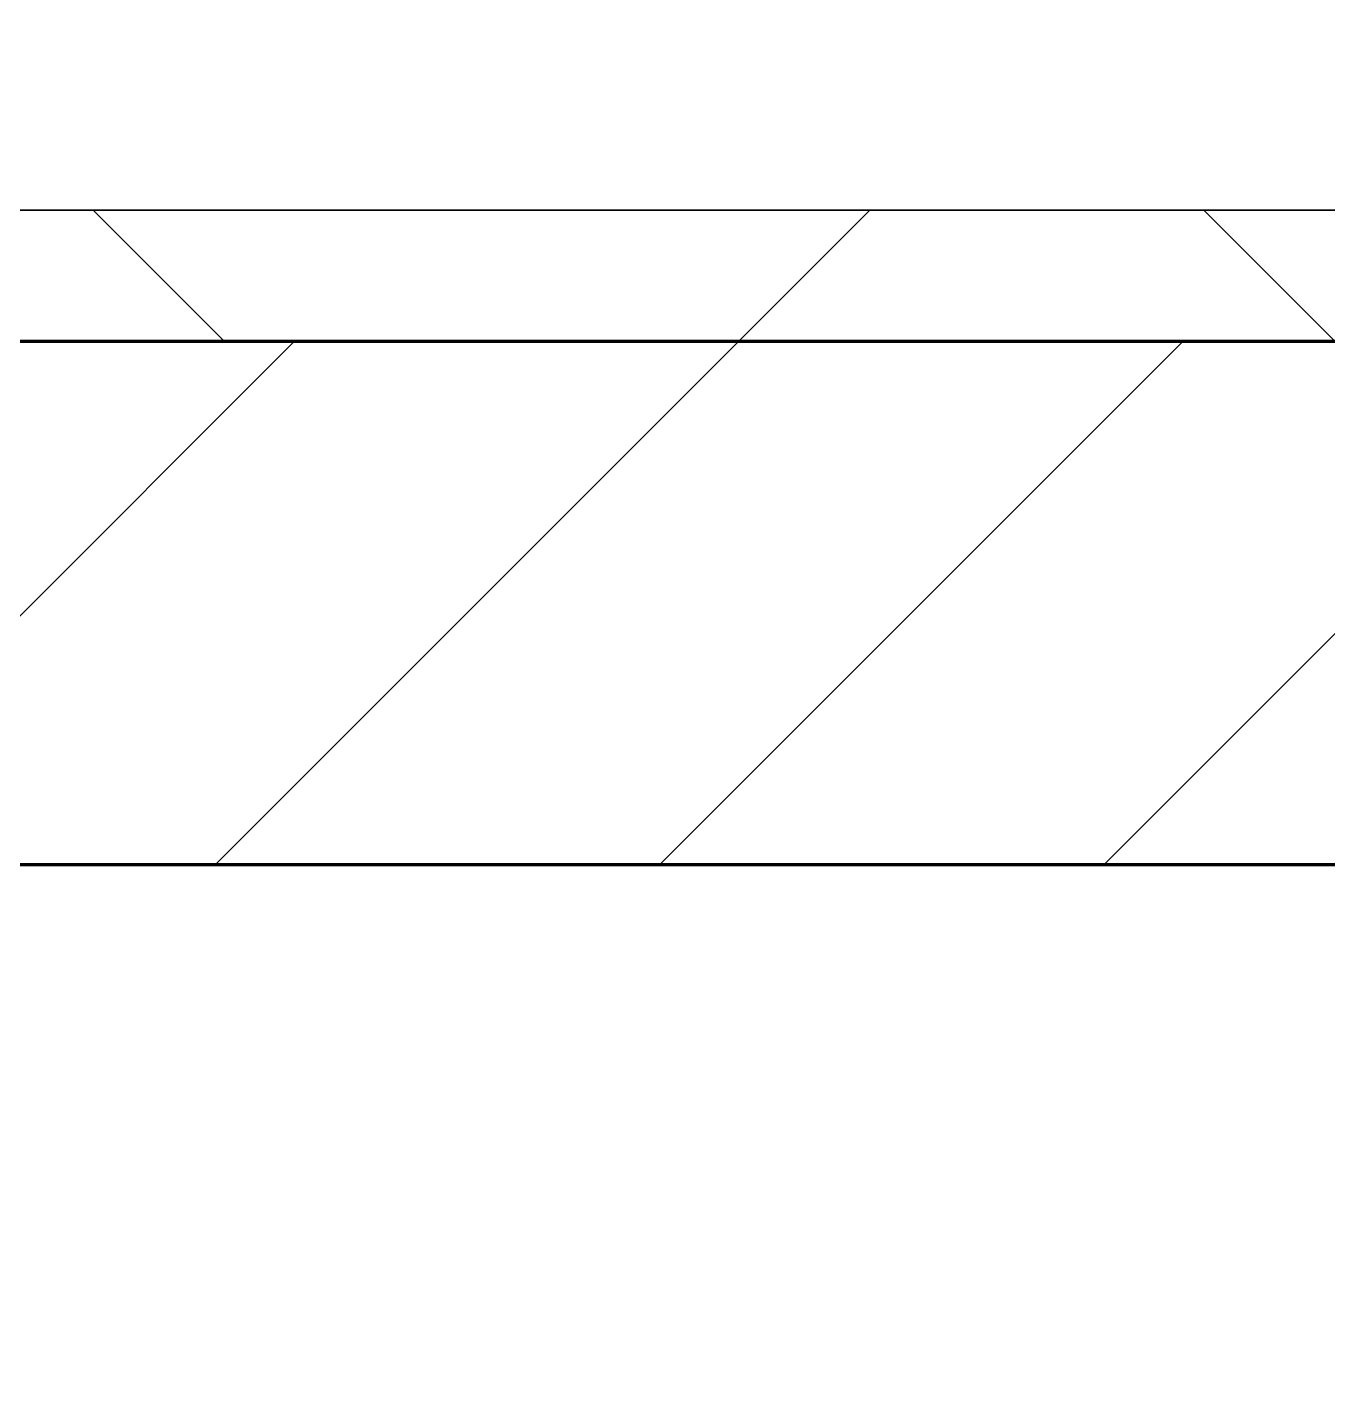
# Model space of a CAD drawing. Header units: millimetres. Extents: x -726012 to -647389, y -20772 to 18805.
# Drawn here: x -680905 to -680408, y 3733 to 4249 of the extents above; entities that cross this region are included whole.
import ezdxf
from ezdxf.xclip import XClip

# ---------------------------------------------------------------- set-up
doc = ezdxf.new("R2010")
doc.units = ezdxf.units.MM
doc.header["$XCLIPFRAME"] = 0
for name, color, linetype, lineweight in [('A-GLAZ-CURT', 2, 'Continuous', 9), ('A-WALL', 5, 'Continuous', 35), ('A-WALL-FNSH', 2, 'Continuous', 35), ('A-WALL-PATT', 1, 'Continuous', 35)]:
    doc.layers.add(name, color=color, linetype=linetype, lineweight=lineweight)
doc.layers.add('A11_ALU.SOLID SHEET', color=2, linetype='Continuous')

# ---------------------------------------------------------------- blocks, each defined once
blk = doc.blocks.new('PPLS-PP19_Custom Tile Pattern - Custom Tile Pattern-V192-4233-01 ENLARGED MULTI-PURPOSE LEVEL - REFLECTED CEILING PLAN - SHEET 4')
at = {"layer": 'A-GLAZ-CURT'}
for p, q in [((-300, 0), (300, 0)), ((300, 0), (-300, 0)), ((195.99, 0), (213.31, 0)), ((213.31, 0), (195.99, 0)), ((230.06, 0), (300, 0)), ((-300, -50), (300, -50)), ((300, -50), (-300, -50))]:
    blk.add_line(p, q, dxfattribs=at)
for points, knots in [([(94.4, 0), (94.4, 0), (94.64, 0), (99.11, 0), (108.97, 0), (120.79, 0), (139.94, 0), (163.31, 0), (181.07, 0), (188.05, 0)], [-2348.345796, -2348.345796, -2348.345796, -2348.345796, -2310.419338, -2233.599744, -2052.234781, -1843.028543, -1530.39897, -1095.004608, -529.74427, -529.74427, -529.74427, -529.74427]), ([(188.79, 0), (186.37, 0), (180.73, 0), (171, 0), (161.95, 0), (161.28, 0), (158.35, 0), (157.85, 0), (157.77, 0)], [-11408.025132, -11408.025132, -11408.025132, -11408.025132, -11105.624034, -10839.086983, -10768.332124, -10666.779182, -10580.760289, -10550.278881, -10550.278881, -10550.278881, -10550.278881]), ([(188.81, 0), (182.16, 0), (171.9, 0), (159.34, 0), (158.33, 0), (158.3, 0)], [-168.292492, -168.292492, -168.292492, -168.292492, -143.776725, -129.632772, -123.352749, -123.352749, -123.352749, -123.352749]), ([(159.07, 0), (159.13, 0), (160.84, 0), (165.21, 0), (174.15, 0), (185.98, 0), (208.82, 0), (219.42, 0), (230.06, 0)], [-115.643202, -115.643202, -115.643202, -115.643202, -114.681583, -87.660824, -65.295536, -41.623857, -24.459831, 0, 0, 0, 0]), ([(247.1, 0), (246.76, 0), (245.04, 0), (238.34, 0), (226.56, 0), (221.1, 0), (200.27, 0), (182.99, 0), (174.27, 0), (169.67, 0), (168.99, 0)], [-9649.085549, -9649.085549, -9649.085549, -9649.085549, -9581.591397, -9406.094246, -9221.510254, -9016.44624, -8717.832359, -8253.978395, -8152.463617, -8069.855175, -8069.855175, -8069.855175, -8069.855175]), ([(215.22, 0), (214.62, 0), (210.55, 0), (203.98, 0), (187.54, 0), (175.3, 0), (169.49, 0)], [-203.825446, -203.825446, -203.825446, -203.825446, -198.527383, -184.406837, -162.427601, -142.916156, -142.916156, -142.916156, -142.916156]), ([(171.51, 0), (176.48, 0), (193.23, 0), (201.73, 0), (208.81, 0), (213.9, 0), (241.96, 0), (266.73, 0), (281.71, 0), (291.71, 0), (296.52, 0), (297.86, 0), (298.09, 0)], [-7971.819559, -7971.819559, -7971.819559, -7971.819559, -7784.112253, -7606.717214, -7289.299508, -7042.621073, -6582.165592, -6068.460911, -5766.029927, -5566.724884, -5280.360606, -5199.253518, -5199.253518, -5199.253518, -5199.253518]), ([(172.07, 0), (177.66, 0), (187.87, 0), (201.08, 0), (207.47, 0), (213.96, 0), (215.11, 0)], [-255.364076, -255.364076, -255.364076, -255.364076, -237.955587, -223.92608, -215.862851, -208.75215, -208.75215, -208.75215, -208.75215]), ([(193.8, 0), (193.33, 0), (191.86, 0), (190.07, 0), (188.82, 0)], [-11665.349007, -11665.349007, -11665.349007, -11665.349007, -11565.880756, -11409.407748, -11409.407748, -11409.407748, -11409.407748]), ([(188.92, 0), (191.42, 0), (193.71, 0), (194.69, 0), (194.79, 0)], [-505.692771, -505.692771, -505.692771, -505.692771, -295.064701, -265.121568, -265.121568, -265.121568, -265.121568]), ([(300, 0), (286.53, 0), (254.22, 0), (215.71, 0), (194.89, 0), (189.89, 0)], [-285.253232, -285.253232, -285.253232, -285.253232, -244.693688, -187.987675, -169.61003, -169.61003, -169.61003, -169.61003]), ([(300, 0), (288.22, 0), (262, 0), (230.43, 0), (219.94, 0), (219.02, 0)], [-12528.858583, -12528.858583, -12528.858583, -12528.858583, -11905.454923, -11162.864862, -10856.732305, -10856.732305, -10856.732305, -10856.732305]), ([(219.9, 0), (220.86, 0), (227.84, 0), (242.06, 0), (246.54, 0), (246.96, 0)], [-10670.940496, -10670.940496, -10670.940496, -10670.940496, -10511.382485, -9925.173265, -9834.877357, -9834.877357, -9834.877357, -9834.877357]), ([(284.76, 0), (284.76, 0), (285.09, 0), (287.47, 0), (293.59, 0), (297.76, 0), (300, 0)], [-4110.630118, -4110.630118, -4110.630118, -4110.630118, -4053.389046, -3959.664717, -3862.421465, -3746.95702, -3746.95702, -3746.95702, -3746.95702]), ([(297.38, 0), (295.84, 0), (291.62, 0), (285.38, 0), (284.87, 0)], [-4803.172655, -4803.172655, -4803.172655, -4803.172655, -4358.271401, -4143.037883, -4143.037883, -4143.037883, -4143.037883])]:
    blk.add_open_spline(points, degree=3, knots=knots, dxfattribs=at)
blk.add_open_spline([(195.11, 0), (194.91, 0), (194.44, 0), (193.8, 0)], degree=3, dxfattribs=at)
blk = doc.blocks.new('PPLS-PP19_Custom Tile Pattern - Custom Tile Pattern-V193-4233-01 ENLARGED MULTI-PURPOSE LEVEL - REFLECTED CEILING PLAN - SHEET 4')
at = {"layer": 'A-GLAZ-CURT'}
for p, q in [((-300, 0), (300, 0)), ((300, 0), (-300, 0)), ((-293.07, 0), (-275.75, 0)), ((-275.75, 0), (-293.07, 0)), ((-222.32, 0), (-206.59, 0)), ((-206.59, 0), (-222.32, 0)), ((-206.14, 0), (-205, 0)), ((-205, 0), (-206.14, 0)), ((-300, -50), (300, -50)), ((300, -50), (-300, -50))]:
    blk.add_line(p, q, dxfattribs=at)
at = {"layer": 'A-GLAZ-CURT', "flags": 128}
for points in [[(-300, 0), (-291.56, 0), (-283.3, 0), (-275.2, 0)], [(-275.48, 0), (-283.55, 0), (-291.73, 0), (-300, 0)], [(-274.51, 0), (-267.26, 0), (-259.45, 0), (-251.77, 0), (-244.2, 0), (-236.74, 0), (-229.36, 0), (-222.06, 0), (-214.83, 0), (-207.71, 0), (-200.76, 0), (-194.02, 0), (-187.54, 0), (-181.38, 0), (-175.58, 0), (-170.25, 0), (-165.64, 0), (-162.01, 0), (-159.53, 0), (-157.46, 0), (-154.52, 0), (-149.42, 0), (-141.84, 0), (-132.81, 0), (-126.08, 0)], [(-125.17, 0), (-128.55, 0), (-134.16, 0), (-140.03, 0), (-145.5, 0), (-150.63, 0), (-155.53, 0), (-160.27, 0), (-164.95, 0), (-169.65, 0), (-174.47, 0), (-179.49, 0), (-184.81, 0), (-190.44, 0), (-196.37, 0), (-202.58, 0), (-209.04, 0), (-215.73, 0), (-222.63, 0), (-229.72, 0), (-236.97, 0), (-244.39, 0), (-251.96, 0), (-259.67, 0), (-267.51, 0), (-274.51, 0)]]:
    blk.add_lwpolyline(points, dxfattribs=at)
at = {"layer": 'A-GLAZ-CURT'}
for points in [[(-300, 0), (-291.7, 0), (-283.49, 0), (-275.49, 0)], [(-133.82, 0), (-134.87, 0), (-135.93, 0), (-137.71, 0)], [(-63.96, 0), (-64.1, 0), (-66.16, 0), (-68.48, 0)], [(-39.84, 0), (-39.08, 0), (-38.11, 0), (-37.36, 0)], [(-2.63, 0), (-2.47, 0), (-2.07, 0), (-1.34, 0)], [(24.49, 0), (25.23, 0), (25.72, 0), (26.04, 0)], [(66.89, 0), (55.03, 0), (43.11, 0), (31.18, 0)], [(70.61, 0), (69.55, 0), (68.41, 0), (67.2, 0)]]:
    blk.add_open_spline(points, degree=3, dxfattribs=at)
for points, knots in [([(-138.75, 0), (-160.77, 0), (-204.52, 0), (-262.56, 0), (-294.48, 0), (-300, 0)], [-17023.58674, -17023.58674, -17023.58674, -17023.58674, -15131.813646, -13729.592194, -13439.944408, -13439.944408, -13439.944408, -13439.944408]), ([(-274.51, 0), (-268.05, 0), (-229.95, 0), (-182.87, 0), (-148.97, 0), (-137.83, 0)], [-4861.400721, -4861.400721, -4861.400721, -4861.400721, -4502.809032, -2700.551212, -1577.926961, -1577.926961, -1577.926961, -1577.926961]), ([(-137.88, 0), (-140.56, 0), (-147.66, 0), (-147.69, 0), (-158.72, 0), (-174.02, 0), (-185.59, 0), (-209.77, 0), (-232.01, 0), (-255.22, 0), (-262.59, 0), (-264.9, 0), (-265.4, 0)], [-3187.727384, -3187.727384, -3187.727384, -3187.727384, -2919.378265, -2477.344047, -2237.412286, -2029.680487, -1755.085331, -1400.429864, -858.079193, -543.655514, -208.940337, 0, 0, 0, 0]), ([(-258.6, 0), (-257.91, 0), (-254.26, 0), (-241.25, 0), (-225.99, 0), (-214.1, 0), (-208.52, 0), (-206.47, 0)], [-5722.54675, -5722.54675, -5722.54675, -5722.54675, -5657.471696, -5413.335975, -5017.494783, -4832.723979, -4723.981546, -4723.981546, -4723.981546, -4723.981546]), ([(-207.11, 0), (-212.29, 0), (-220.02, 0), (-231.26, 0), (-233.46, 0), (-234, 0)], [-1252.005263, -1252.005263, -1252.005263, -1252.005263, -978.033455, -846.069444, -682.911962, -682.911962, -682.911962, -682.911962]), ([(-233.49, 0), (-233.44, 0), (-232.38, 0), (-230.74, 0), (-225.3, 0), (-223.63, 0)], [-455.274641, -455.274641, -455.274641, -455.274641, -440.605512, -119.536984, 0, 0, 0, 0]), ([(-223.63, 0), (-219.39, 0), (-206.17, 0), (-188.58, 0), (-169.02, 0), (-152.12, 0), (-136.84, 0), (-127.33, 0), (-124.19, 0), (-123.43, 0), (-123.28, 0)], [-5463.295695, -5463.295695, -5463.295695, -5463.295695, -5161.076232, -4739.070012, -4465.409639, -4149.119819, -3839.893365, -3647.167523, -3488.92562, -3439.852845, -3439.852845, -3439.852845, -3439.852845]), ([(-206.19, 0), (-205.19, 0), (-198.23, 0), (-185.8, 0), (-171.77, 0), (-158.7, 0), (-157.22, 0)], [-4719.00941, -4719.00941, -4719.00941, -4719.00941, -4666.091899, -4349.945572, -4000.813434, -3840.635403, -3840.635403, -3840.635403, -3840.635403]), ([(-138.69, 0), (-139.6, 0), (-142.04, 0), (-149.31, 0), (-162.01, 0), (-177.91, 0), (-193.95, 0), (-203.27, 0), (-206.19, 0)], [-2504.010527, -2504.010527, -2504.010527, -2504.010527, -2418.507304, -2308.929706, -2113.765672, -1763.376603, -1422.553702, -1268.25656, -1268.25656, -1268.25656, -1268.25656]), ([(-152.35, 0), (-151.03, 0), (-147.71, 0), (-143.57, 0), (-138.62, 0)], [-3494.978217, -3494.978217, -3494.978217, -3494.978217, -3371.022232, -3227.460399, -3227.460399, -3227.460399, -3227.460399]), ([(-118.78, 0), (-121.86, 0), (-126.28, 0), (-136.96, 0), (-147.46, 0), (-150.03, 0), (-150.57, 0)], [-5938.474035, -5938.474035, -5938.474035, -5938.474035, -5700.061948, -5508.838257, -5298.784692, -5196.16478, -5196.16478, -5196.16478, -5196.16478]), ([(-150.34, 0), (-150.07, 0), (-147.75, 0), (-142.6, 0), (-127.26, 0), (-107.3, 0), (-90.42, 0), (-76.12, 0), (-71.05, 0), (-70.19, 0)], [-4948.728362, -4948.728362, -4948.728362, -4948.728362, -4883.323924, -4440.880425, -4054.690705, -3793.097032, -3402.597032, -3144.956779, -3092.955226, -3092.955226, -3092.955226, -3092.955226]), ([(-26.75, 0), (-27.82, 0), (-36.18, 0), (-53.55, 0), (-78.2, 0), (-110.94, 0), (-130.52, 0), (-147.74, 0), (-149.07, 0)], [-8718.362214, -8718.362214, -8718.362214, -8718.362214, -8532.293389, -8073.216054, -7508.296369, -7004.680444, -6449.282163, -6277.220794, -6277.220794, -6277.220794, -6277.220794]), ([(-148.23, 0), (-146.94, 0), (-141.72, 0), (-139.24, 0), (-137.85, 0)], [-6162.058746, -6162.058746, -6162.058746, -6162.058746, -6017.569127, -5699.800632, -5699.800632, -5699.800632, -5699.800632]), ([(-86.16, 0), (-91.37, 0), (-104.13, 0), (-122.65, 0), (-139.03, 0), (-146.11, 0), (-146.95, 0)], [-1681.3698, -1681.3698, -1681.3698, -1681.3698, -1374.161226, -945.742622, -741.901385, -489.130243, -489.130243, -489.130243, -489.130243]), ([(-146.69, 0), (-146.59, 0), (-145.49, 0), (-135.69, 0), (-128.29, 0), (-125.15, 0)], [-420.34245, -420.34245, -420.34245, -420.34245, -406.956646, -290.263673, 0, 0, 0, 0]), ([(-72.93, 0), (-75.51, 0), (-91.45, 0), (-115.11, 0), (-136.84, 0), (-137.85, 0)], [-19442.345229, -19442.345229, -19442.345229, -19442.345229, -18935.241197, -17136.203329, -17049.337044, -17049.337044, -17049.337044, -17049.337044]), ([(-137.8, 0), (-137.21, 0), (-135.91, 0), (-133.93, 0), (-128.78, 0), (-126.5, 0)], [-5695.996646, -5695.996646, -5695.996646, -5695.996646, -5560.701257, -5364.112219, -5231.017328, -5231.017328, -5231.017328, -5231.017328]), ([(-137.08, 0), (-131.66, 0), (-121.81, 0), (-110.8, 0), (-99.5, 0), (-91.46, 0)], [-1552.578953, -1552.578953, -1552.578953, -1552.578953, -1002.059161, -460.363443, 0, 0, 0, 0]), ([(-127.41, 0), (-131.63, 0), (-133.16, 0), (-134.09, 0), (-134.15, 0)], [-8540.990293, -8540.990293, -8540.990293, -8540.990293, -8266.114998, -8246.473386, -8246.473386, -8246.473386, -8246.473386]), ([(-134.15, 0), (-133.32, 0), (-130.31, 0), (-117.33, 0), (-92.04, 0), (-74.02, 0), (-62.74, 0), (-60.36, 0), (-59.97, 0)], [-7657.439573, -7657.439573, -7657.439573, -7657.439573, -7293.749979, -6839.55839, -6236.997189, -5713.340575, -5140.470607, -5006.787413, -5006.787413, -5006.787413, -5006.787413]), ([(-120.13, 0), (-120.14, 0), (-120.24, 0), (-121.3, 0), (-129.25, 0), (-133.82, 0)], [-2933.992132, -2933.992132, -2933.992132, -2933.992132, -2920.575025, -2840.280255, -2731.647847, -2731.647847, -2731.647847, -2731.647847]), ([(-113.43, 0), (-113.44, 0), (-113.96, 0), (-119.73, 0), (-125.43, 0), (-127.03, 0), (-127.41, 0)], [-328.499627, -328.499627, -328.499627, -328.499627, -282.672656, -98.539552, -24.539552, 0, 0, 0, 0]), ([(-126.5, 0), (-122.44, 0), (-108.71, 0), (-86.68, 0), (-63.44, 0), (-54.4, 0), (-48.53, 0), (-30.79, 0), (-20.06, 0), (-6.34, 0), (-1.84, 0)], [-5231.017328, -5231.017328, -5231.017328, -5231.017328, -4994.692869, -4542.524482, -4008.285538, -3689.699207, -3546.54457, -3315.260113, -2864.387349, -2615.508664, -2615.508664, -2615.508664, -2615.508664]), ([(-125.15, 0), (-124.93, 0), (-121.96, 0), (-113.01, 0), (-98.9, 0), (-85.29, 0), (-71.67, 0), (-65.93, 0), (-65.07, 0)], [-3362.7396, -3362.7396, -3362.7396, -3362.7396, -3342.215224, -3074.362186, -2902.289527, -2605.247022, -2322.099534, -2241.8264, -2241.8264, -2241.8264, -2241.8264]), ([(-122.08, 0), (-122.01, 0), (-121.69, 0), (-121.2, 0), (-120.88, 0)], [-3136.336417, -3136.336417, -3136.336417, -3136.336417, -3110.304437, -3035.164275, -3035.164275, -3035.164275, -3035.164275]), ([(-36.33, 0), (-36.43, 0), (-37.27, 0), (-45.02, 0), (-46.13, 0), (-60.59, 0), (-81.23, 0), (-99.51, 0), (-114.02, 0), (-117.28, 0), (-118.78, 0)], [-1855.773136, -1855.773136, -1855.773136, -1855.773136, -1810.870157, -1672.078046, -1405.135169, -1060.00838, -740.068933, -229.489605, -116.330425, 0, 0, 0, 0]), ([(-117.74, 0), (-117.19, 0), (-114.78, 0), (-113.43, 0), (-113.43, 0)], [-821.249067, -821.249067, -821.249067, -821.249067, -394.672656, -330.879064, -330.879064, -330.879064, -330.879064]), ([(-36.62, 0), (-36.62, 0), (-40.35, 0), (-44.32, 0), (-58.97, 0), (-85.2, 0), (-107.61, 0), (-116.56, 0), (-117.56, 0)], [-4069.478503, -4069.478503, -4069.478503, -4069.478503, -3858.647035, -3538.256648, -2842.901703, -2193.204658, -1433.981041, -985.49888, -985.49888, -985.49888, -985.49888]), ([(-115.82, 0), (-114.96, 0), (-110.41, 0), (-96.78, 0), (-81.82, 0), (-72.87, 0), (-69.64, 0)], [-5724.064692, -5724.064692, -5724.064692, -5724.064692, -5430.283136, -5103.229623, -4799.173296, -4627.967198, -4627.967198, -4627.967198, -4627.967198]), ([(9.32, 0), (9.08, 0), (7.65, 0), (2.57, 0), (-12.23, 0), (-25.64, 0), (-40, 0), (-56.24, 0), (-75.59, 0), (-94, 0), (-112.01, 0), (-114.94, 0), (-115.63, 0)], [-2922.926651, -2922.926651, -2922.926651, -2922.926651, -2882.788014, -2720.818881, -2518.50168, -2125.455881, -1792.521578, -1466.981642, -1208.454564, -789.402658, -501.969187, -243.577221, -243.577221, -243.577221, -243.577221]), ([(-91.46, 0), (-90.09, 0), (-84.7, 0), (-77.43, 0), (-72.73, 0), (-72.64, 0), (-72.64, 0)], [-19832.387487, -19832.387487, -19832.387487, -19832.387487, -19753.885894, -19541.04734, -19478.625389, -19471.062469, -19471.062469, -19471.062469, -19471.062469]), ([(-69.52, 0), (-69.59, 0), (-75.16, 0), (-80.63, 0), (-86.16, 0)], [-2011.073796, -2011.073796, -2011.073796, -2011.073796, -2007.031671, -1681.3698, -1681.3698, -1681.3698, -1681.3698]), ([(-70.45, 0), (-74.24, 0), (-78.44, 0), (-82.66, 0), (-83.28, 0), (-83.28, 0)], [-1930.114721, -1930.114721, -1930.114721, -1930.114721, -1646.621388, -1424.436217, -1393.971743, -1393.971743, -1393.971743, -1393.971743]), ([(-83.28, 0), (-83.28, 0), (-82.91, 0), (-76.14, 0), (-62.97, 0), (-48.14, 0), (-36.49, 0), (-33.57, 0), (-29.94, 0), (-28.57, 0)], [-1393.4169, -1393.4169, -1393.4169, -1393.4169, -1353.722004, -1274.333717, -1073.56893, -651.549973, -296.515819, -83.513472, 0, 0, 0, 0]), ([(-29.03, 0), (-33.97, 0), (-43.74, 0), (-56.37, 0), (-65.62, 0), (-68.83, 0), (-69.63, 0)], [-2680.714891, -2680.714891, -2680.714891, -2680.714891, -2413.671296, -2161.752162, -2006.592567, -1949.916978, -1949.916978, -1949.916978, -1949.916978]), ([(-69.57, 0), (-69.07, 0), (-67.2, 0), (-65.12, 0), (-63.63, 0)], [-3080.412244, -3080.412244, -3080.412244, -3080.412244, -3050.982048, -2969.237017, -2969.237017, -2969.237017, -2969.237017]), ([(-69.53, 0), (-58.94, 0), (-39.12, 0), (-15.33, 0), (-3.96, 0), (-1.18, 0)], [-4625.998429, -4625.998429, -4625.998429, -4625.998429, -4065.652676, -3589.737505, -3414.454083, -3414.454083, -3414.454083, -3414.454083]), ([(-66.39, 0), (-66.39, 0), (-63.63, 0), (-53.63, 0), (-34.42, 0), (-29.82, 0), (-29.19, 0)], [-2493.31794, -2493.31794, -2493.31794, -2493.31794, -2315.303971, -1809.437387, -963.711516, -666.19313, -666.19313, -666.19313, -666.19313]), ([(31.18, 0), (25.97, 0), (11.99, 0), (-16.92, 0), (-47.42, 0), (-65.77, 0), (-66.37, 0), (-66.38, 0)], [-4496.803627, -4496.803627, -4496.803627, -4496.803627, -4222.080604, -3745.412743, -2981.410125, -2542.574734, -2498.224237, -2498.224237, -2498.224237, -2498.224237]), ([(-63.63, 0), (-61.49, 0), (-57.39, 0), (-54.49, 0), (-45.2, 0), (-40.79, 0), (-40.46, 0), (-40.44, 0)], [-2969.237017, -2969.237017, -2969.237017, -2969.237017, -2851.217951, -2734.127174, -2474.780881, -2410.990208, -2350.645972, -2350.645972, -2350.645972, -2350.645972]), ([(-58.83, 0), (-58.37, 0), (-57.29, 0), (-54.23, 0), (-46.33, 0), (-42.62, 0), (-41.76, 0)], [-4859.52896, -4859.52896, -4859.52896, -4859.52896, -4680.891996, -4469.85053, -4321.566175, -4270.495146, -4270.495146, -4270.495146, -4270.495146]), ([(-51.83, 0), (-51.83, 0), (-51.78, 0), (-47.4, 0), (-46.01, 0), (-40.22, 0), (-36.78, 0)], [-632.814994, -632.814994, -632.814994, -632.814994, -627.965721, -508.377888, -260.442412, 0, 0, 0, 0]), ([(76.63, 0), (74.8, 0), (67.65, 0), (53.52, 0), (37, 0), (24.07, 0), (12.82, 0), (-2.9, 0), (-20.62, 0), (-32.81, 0), (-44.85, 0), (-51.43, 0), (-51.79, 0)], [-3095.572228, -3095.572228, -3095.572228, -3095.572228, -2950.589685, -2634.532728, -2313.748533, -2106.613311, -1925.670641, -1617.263037, -1290.787923, -1039.307308, -819.71621, -644.910881, -644.910881, -644.910881, -644.910881]), ([(-41.76, 0), (-39.9, 0), (-37.72, 0), (-36.92, 0), (-36.77, 0)], [-4270.495146, -4270.495146, -4270.495146, -4270.495146, -4161.040818, -4106.245333, -4106.245333, -4106.245333, -4106.245333]), ([(-36.78, 0), (-32.43, 0), (-19.22, 0), (8.83, 0), (40.19, 0), (60.61, 0), (66.29, 0)], [-6191.144455, -6191.144455, -6191.144455, -6191.144455, -5862.463379, -5340.621928, -4573.028122, -4256.411813, -4256.411813, -4256.411813, -4256.411813]), ([(-36.29, 0), (-36.29, 0), (-34.66, 0), (-28.88, 0), (-26.95, 0), (-26.54, 0)], [-9150.272121, -9150.272121, -9150.272121, -9150.272121, -9057.163041, -8919.836787, -8834.607043, -8834.607043, -8834.607043, -8834.607043]), ([(30.82, 0), (29.27, 0), (20.14, 0), (3.54, 0), (-16.58, 0), (-34.76, 0), (-36.04, 0)], [-10462.034656, -10462.034656, -10462.034656, -10462.034656, -10363.088938, -9884.23066, -9424.652049, -9182.880979, -9182.880979, -9182.880979, -9182.880979]), ([(-33.34, 0), (-33.34, 0), (-32.93, 0), (-31.16, 0), (-30.52, 0)], [-2415.024266, -2415.024266, -2415.024266, -2415.024266, -2357.633367, -2323.618664, -2323.618664, -2323.618664, -2323.618664]), ([(-1.47, 0), (-7.25, 0), (-18.58, 0), (-30.57, 0), (-31.82, 0), (-32, 0)], [-3291.793108, -3291.793108, -3291.793108, -3291.793108, -2994.501669, -2698.150104, -2614.070998, -2614.070998, -2614.070998, -2614.070998]), ([(-30.76, 0), (-30.73, 0), (-29.99, 0), (-23.47, 0), (-15.75, 0), (-15.19, 0)], [-54176.191683, -54176.191683, -54176.191683, -54176.191683, -54157.274271, -53749.15266, -53717.791567, -53717.791567, -53717.791567, -53717.791567]), ([(-30.52, 0), (-27.11, 0), (-17.83, 0), (5.99, 0), (22.06, 0), (37.44, 0), (45.92, 0), (57.76, 0), (64.47, 0), (72.74, 0), (75.22, 0), (76.03, 0), (76.21, 0)], [-2323.618664, -2323.618664, -2323.618664, -2323.618664, -2142.497158, -1716.209403, -1206.526904, -1089.329421, -901.315459, -753.071572, -495.328968, -421.953223, -334.951786, -290.452333, -290.452333, -290.452333, -290.452333]), ([(-13, 0), (-14.35, 0), (-17.68, 0), (-25.97, 0), (-29.52, 0), (-30.21, 0)], [-55207.591944, -55207.591944, -55207.591944, -55207.591944, -54789.006179, -54461.685999, -54290.791712, -54290.791712, -54290.791712, -54290.791712]), ([(8.33, 0), (8.19, 0), (7.18, 0), (0.32, 0), (-13.89, 0), (-24.92, 0), (-29.03, 0)], [-3574.286521, -3574.286521, -3574.286521, -3574.286521, -3526.962355, -3285.499107, -2903.012179, -2680.714891, -2680.714891, -2680.714891, -2680.714891]), ([(-28.98, 0), (-28.66, 0), (-27.39, 0), (-24.45, 0), (-22.56, 0)], [-166.548282, -166.548282, -166.548282, -166.548282, -102.06493, 0, 0, 0, 0]), ([(-28.57, 0), (-26.93, 0), (-20.29, 0), (-12.67, 0), (-4.93, 0), (-1.31, 0)], [-5361.429781, -5361.429781, -5361.429781, -5361.429781, -5261.36855, -5050.479954, -4865.001098, -4865.001098, -4865.001098, -4865.001098]), ([(-22.56, 0), (-20.27, 0), (-17.03, 0), (-11.36, 0), (-7.66, 0), (-6.6, 0), (-6.44, 0)], [-56468.192263, -56468.192263, -56468.192263, -56468.192263, -56344.022017, -56303.229861, -56166.290093, -56124.392176, -56124.392176, -56124.392176, -56124.392176]), ([(-15.19, 0), (-13.07, 0), (7.48, 0), (42.82, 0), (88.72, 0), (120.63, 0), (138.28, 0), (138.53, 0)], [-461.142613, -461.142613, -461.142613, -461.142613, -429.606584, -390.253598, -346.313304, -291.370682, -290.5735, -290.5735, -290.5735, -290.5735]), ([(-6.54, 0), (-6.73, 0), (-7.2, 0), (-7.6, 0), (-7.79, 0)], [-56009.792147, -56009.792147, -56009.792147, -56009.792147, -55949.290093, -55895.192118, -55895.192118, -55895.192118, -55895.192118]), ([(-1.19, 0), (0.31, 0), (5.51, 0), (13.15, 0), (21.24, 0), (24.62, 0), (24.72, 0), (24.72, 0)], [-4862.94854, -4862.94854, -4862.94854, -4862.94854, -4785.90057, -4596.498881, -4445.288762, -4384.376941, -4376.041937, -4376.041937, -4376.041937, -4376.041937]), ([(66.19, 0), (62.51, 0), (54.02, 0), (39.61, 0), (24.74, 0), (8.69, 0), (-0.48, 0), (-1.19, 0)], [-4550.419885, -4550.419885, -4550.419885, -4550.419885, -4326.416877, -4098.545751, -3766.694881, -3333.063701, -3296.496944, -3296.496944, -3296.496944, -3296.496944]), ([(-1.15, 0), (1.77, 0), (10.46, 0), (15.02, 0), (22.91, 0), (31, 0), (39.04, 0), (51.19, 0), (58.74, 0), (61.34, 0), (61.45, 0)], [-2602.712111, -2602.712111, -2602.712111, -2602.712111, -2439.246196, -2084.094819, -1956.422387, -1818.904206, -1645.594513, -1443.202566, -1228.752106, -1120.932285, -1120.932285, -1120.932285, -1120.932285]), ([(-0.97, 0), (1, 0), (6.01, 0), (9.64, 0), (10.14, 0), (10.18, 0)], [-3410.081093, -3410.081093, -3410.081093, -3410.081093, -3285.047089, -3066.359526, -3044.715262, -3044.715262, -3044.715262, -3044.715262]), ([(-0.89, 0), (0.74, 0), (5.35, 0), (15.97, 0), (22.54, 0), (24.49, 0)], [-219.003758, -219.003758, -219.003758, -219.003758, -206.416616, -198.214427, -187.717507, -187.717507, -187.717507, -187.717507]), ([(103.09, 0), (101.08, 0), (86.31, 0), (63.34, 0), (35.84, 0), (12, 0), (4.03, 0), (-0.18, 0), (-0.53, 0)], [-375.435014, -375.435014, -375.435014, -375.435014, -369.147452, -330.153101, -307.516438, -285.83788, -246.234814, -242.468447, -242.468447, -242.468447, -242.468447]), ([(24.69, 0), (24.54, 0), (20.99, 0), (15.48, 0), (10.8, 0), (9.63, 0)], [-4368.572414, -4368.572414, -4368.572414, -4368.572414, -4306.476363, -4080.000647, -3772.857994, -3772.857994, -3772.857994, -3772.857994]), ([(18.16, 0), (19.15, 0), (24.25, 0), (25.66, 0), (26.12, 0)], [-5700.113719, -5700.113719, -5700.113719, -5700.113719, -5554.232259, -5302.431367, -5302.431367, -5302.431367, -5302.431367]), ([(114.39, 0), (114.2, 0), (112.08, 0), (105.42, 0), (92.38, 0), (85.59, 0), (74.4, 0), (62.26, 0), (51.85, 0), (43.81, 0), (29.53, 0), (20.67, 0), (18.85, 0), (18.16, 0)], [-8148.58938, -8148.58938, -8148.58938, -8148.58938, -8105.191388, -7723.759874, -7531.75727, -7135.649961, -6924.452779, -6738.82075, -6548.303034, -6314.283804, -6135.05769, -5972.647715, -5832.674503, -5832.674503, -5832.674503, -5832.674503]), ([(27.44, 0), (27.9, 0), (29.54, 0), (38.07, 0), (50.93, 0), (62.11, 0), (66.38, 0)], [-5037.309798, -5037.309798, -5037.309798, -5037.309798, -4887.603822, -4705.298446, -4353.683244, -4109.384309, -4109.384309, -4109.384309, -4109.384309]), ([(27.89, 0), (29.09, 0), (33.4, 0), (48.37, 0), (71.92, 0), (100.57, 0), (116.36, 0), (128.63, 0), (128.95, 0)], [-147.777612, -147.777612, -147.777612, -147.777612, -135.792042, -118.513713, -97.899267, -63.759246, -39.050993, -35.895543, -35.895543, -35.895543, -35.895543]), ([(53.18, 0), (53.06, 0), (52.22, 0), (44.99, 0), (36.46, 0), (30.82, 0)], [-622.740158, -622.740158, -622.740158, -622.740158, -566.066452, -360.610861, 0, 0, 0, 0]), ([(135.11, 0), (126.61, 0), (106.64, 0), (76.86, 0), (57.82, 0), (46.51, 0), (41.18, 0), (36.02, 0), (35.54, 0), (35.54, 0)], [-447.436494, -447.436494, -447.436494, -447.436494, -401.860199, -357.622665, -341.267687, -334.000314, -326.15566, -319.318397, -317.489778, -317.489778, -317.489778, -317.489778]), ([(36.29, 0), (37.77, 0), (48.82, 0), (57.67, 0), (64.84, 0), (67.13, 0)], [-314.598523, -314.598523, -314.598523, -314.598523, -305.899624, -287.17622, -278.535462, -278.535462, -278.535462, -278.535462]), ([(61.47, 0), (61.47, 0), (61.21, 0), (54.61, 0), (53.71, 0), (53.56, 0)], [-1113.311073, -1113.311073, -1113.311073, -1113.311073, -1096.402191, -891.204116, -747.28819, -747.28819, -747.28819, -747.28819]), ([(135.49, 0), (121, 0), (98.25, 0), (75.06, 0), (67.14, 0)], [-105.73783, -105.73783, -105.73783, -105.73783, -59.610984, -35.834928, -35.834928, -35.834928, -35.834928]), ([(67.15, 0), (69.76, 0), (76.21, 0), (82.12, 0), (83.66, 0)], [-4240.271959, -4240.271959, -4240.271959, -4240.271959, -4094.177415, -3869.465285, -3869.465285, -3869.465285, -3869.465285]), ([(67.18, 0), (69.48, 0), (75.03, 0), (84.83, 0), (86.01, 0), (92.51, 0), (94.33, 0)], [-4094.181892, -4094.181892, -4094.181892, -4094.181892, -3960.84581, -3759.045785, -3336.541051, -2783.776468, -2783.776468, -2783.776468, -2783.776468]), ([(67.8, 0), (75.28, 0), (97.91, 0), (124.45, 0), (132.42, 0), (134.6, 0)], [-277.699086, -277.699086, -277.699086, -277.699086, -249.500363, -194.761443, -152.241002, -152.241002, -152.241002, -152.241002]), ([(76.22, 0), (75.58, 0), (73.64, 0), (71.05, 0), (70.61, 0)], [-193.634889, -193.634889, -193.634889, -193.634889, -31.537676, 0, 0, 0, 0])]:
    blk.add_open_spline(points, degree=3, knots=knots, dxfattribs=at)
blk = doc.blocks.new('*U885')
at = {"layer": 'A-GLAZ-CURT'}
for name, p in [('PPLS-PP19_Custom Tile Pattern - Custom Tile Pattern-V192-4233-01 ENLARGED MULTI-PURPOSE LEVEL - REFLECTED CEILING PLAN - SHEET 4', (-4800, 11720.41)), ('PPLS-PP19_Custom Tile Pattern - Custom Tile Pattern-V193-4233-01 ENLARGED MULTI-PURPOSE LEVEL - REFLECTED CEILING PLAN - SHEET 4', (-4200, 11720.41))]:
    blk.add_blockref(name, p, dxfattribs=at)
blk = doc.blocks.new('*U1287')
blk.add_lwpolyline([(21173.36, -580), (28210, -580), (28210, -6849.96), (45954.15, -6849.96), (45954.15, 600), (82995.06, 600), (83086.47, 650), (90052, 650), (90392, 990), (103159.16, 990), (103159.16, 4990), (21173.36, 4990), (21173.36, 3485.45), (21203.36, 3485.45), (21203.36, 925.54), (21173.36, 925.54), (21173.36, -580)])

msp = doc.modelspace()

# ---------------------------------------------------------------- hatches: boundary and pattern name
at = {"layer": 'A-WALL-PATT', "lineweight": 9}
h = msp.add_hatch(dxfattribs=at)
h.set_pattern_fill('FP_3', color=256, style=0, pattern_type=2)
h.set_pattern_definition([(45, (0, 0), (-212.13203, 212.13203), []), (135, (0, 0), (-212.13203, -212.13203), [])])
h.paths.add_polyline_path([(-661708.03, 4129.02), (-661758.03, 4179.02), (-698678.22, 4179.02), (-698678.22, 4129.02), (-663127.46, 4129.02)])
h = msp.add_hatch(dxfattribs=at)
h.set_pattern_fill('FP_2', color=256, style=0, pattern_type=2)
h.set_pattern_definition([(45, (0, 0), (-84.852814, 84.852814), [])])
h.paths.add_polyline_path([(-661508.03, 3929.02), (-661708.03, 4129.02), (-698478.22, 4129.02), (-698478.22, 3929.02), (-661790.87, 3929.02)])

# ---------------------------------------------------------------- linework, layer by layer
at = {"layer": 'A-WALL', "color": 7, "lineweight": 70}
for p, q in [((-698478.22, 4129.02), (-661708.03, 4129.02)), ((-680392.37, 3929.02), (-698478.22, 3929.02))]:
    msp.add_line(p, q, dxfattribs=at)
at = {"layer": 'A-WALL-FNSH', "color": 250}
for p, q in [((-698678.22, 4179.02), (-661758.03, 4179.02)), ((-661708.03, 4129.02), (-698678.22, 4129.02))]:
    msp.add_line(p, q, dxfattribs=at)

# ---------------------------------------------------------------- block references
msp.add_blockref('*U885', (-676282.37, -7541.39))

# ---------------------------------------------------------------- next in the draw order: block references
at = {"layer": 'A11_ALU.SOLID SHEET'}
ref = msp.add_blockref('*U1287', (-744682.37, 3579.02), dxfattribs=at)
XClip(ref).set_block_clipping_path([(22516.8245944298, -23612.0000696909), (92487.8891097467, 7199.9972603897)])

doc.saveas('drawing.dxf')
